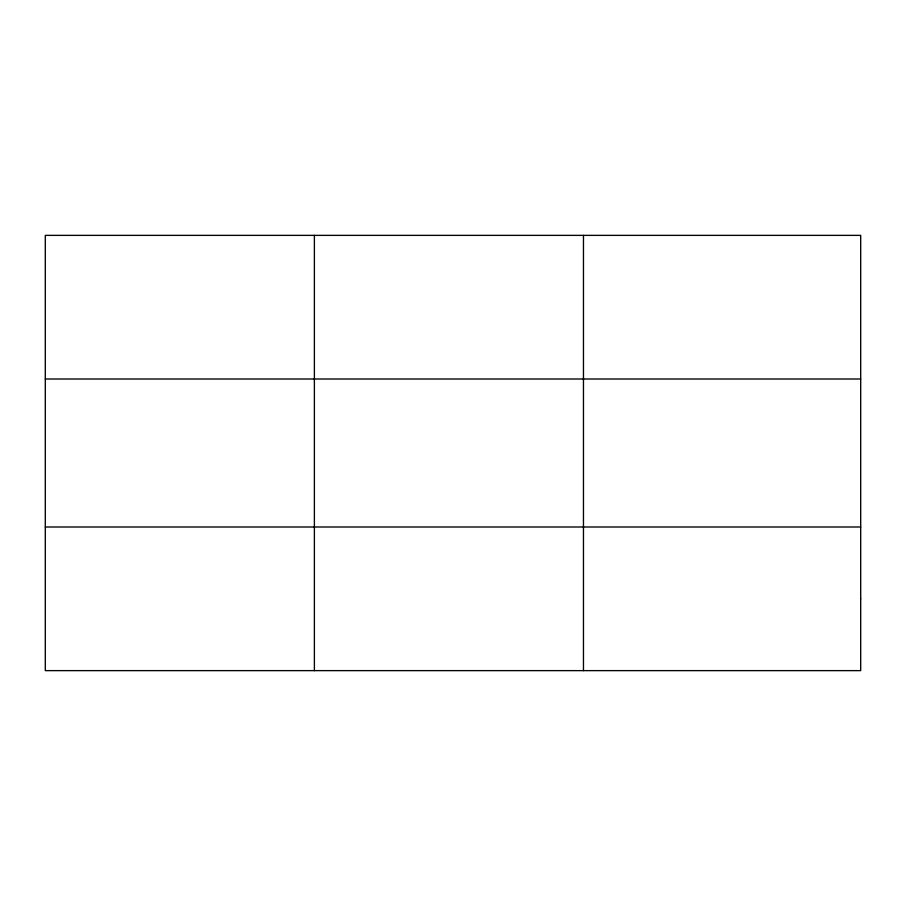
<?xml version="1.0" encoding="UTF-8"?>
<svg xmlns="http://www.w3.org/2000/svg" width="906" height="906" viewBox="0 0 906 906"><rect width="100%" height="100%" fill="white"/><g stroke="black" fill="none" stroke-linecap="round" stroke-linejoin="round"><path stroke-width="1.36" d="M314.382 235.367L314.382 670.633M583.464 235.367L583.464 670.633M45.3 379.002L860.7 379.002M45.3 526.998L860.7 526.998M860.7 598.809L860.7 670.633L45.3 670.633L45.3 235.367L860.7 235.367L860.7 598.809"/></g></svg>
